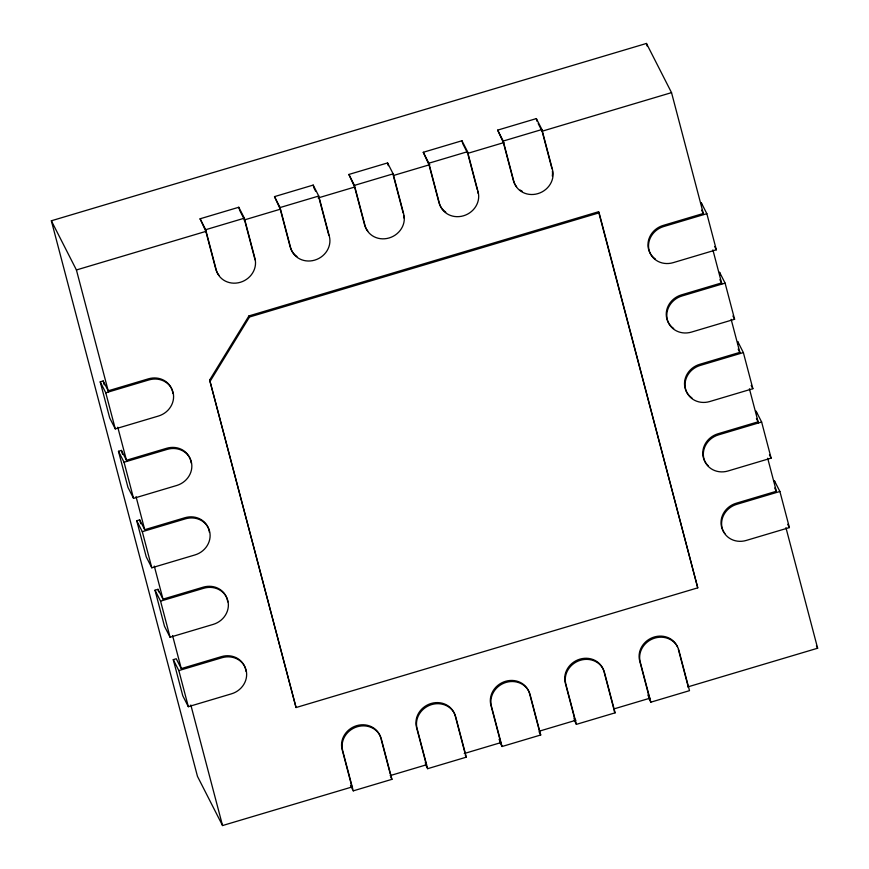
<?xml version="1.0" encoding="UTF-8"?>
<svg xmlns="http://www.w3.org/2000/svg" width="869" height="869" viewBox="0 0 869 869"><rect width="100%" height="100%" fill="white"/><g stroke="black" fill="none" stroke-linecap="round" stroke-linejoin="round"><path stroke-width="1.3" d="M209.657 380.046L248.936 315.914L598.567 211.732L599.121 212.829L697.753 587.846L296.057 707.54L209.657 380.046L296.057 707.54M210.211 381.143L249.501 317.011L599.121 212.829M352.466 786.836L222.54 825.55L197.469 776.365L51.358 220.78L646.46 43.45L671.531 92.635L703.575 214.502M200.109 218.782L238.79 207.256L244.363 218.184L254.954 258.462A20.237 18.607 -27 0 1 240.365 282.284A20.237 18.607 -27 0 1 216.272 269.998L205.681 229.709L200.109 218.782L205.855 231.404L215.718 268.901A20.237 18.607 -27 0 0 219.01 275.375M274.506 196.622L313.188 185.086L318.749 196.025L329.351 236.303A20.237 18.607 -27 0 1 314.752 260.124A20.237 18.607 -27 0 1 290.67 247.828L280.068 207.55L274.506 196.622L280.242 209.233L290.105 246.731A20.237 18.607 -27 0 0 296.992 256.54M348.893 174.452L387.574 162.927L393.146 173.854L403.737 214.132A20.237 18.607 -27 0 1 389.138 237.954A20.237 18.607 -27 0 1 365.056 225.658L354.454 185.379L348.893 174.452L354.628 187.063L364.491 224.571A20.237 18.607 -27 0 0 367.783 231.035M423.279 152.281L461.96 140.756L467.533 151.684L478.124 191.973A20.237 18.607 -27 0 1 463.535 215.784A20.237 18.607 -27 0 1 439.442 203.498L428.851 163.22L423.279 152.281L429.025 164.904L438.888 202.401A20.237 18.607 -27 0 0 445.775 212.199M497.665 130.122L536.347 118.597L541.919 129.524L552.51 169.803A20.237 18.607 -27 0 1 537.922 193.624A20.237 18.607 -27 0 1 513.829 181.328L503.238 141.05L497.665 130.122L503.412 142.733L513.275 180.231A20.237 18.607 -27 0 0 516.566 186.705M205.681 229.709L244.363 218.184M280.068 207.55L318.749 196.025M354.454 185.379L393.146 173.854M428.851 163.22L467.533 151.684M503.238 141.05L541.919 129.524M51.358 220.78L76.418 269.966L206.355 231.252M244.037 220.02L280.415 209.179M318.097 197.947L354.487 187.107M393.461 175.495L429.851 164.654M467.533 153.422L503.911 142.581M541.593 131.36L671.531 92.635M100.217 381.86L105.779 392.788L148.925 379.927A20.237 18.607 -27 0 1 173.018 392.223A20.237 18.607 -27 0 1 158.43 416.045L115.284 428.895L109.711 417.967L100.217 381.86L103.183 380.97L108.201 390.811L148.371 378.841A20.237 18.607 -27 0 1 172.909 393.538M706.845 213.687L663.699 226.537A20.237 18.607 -27 0 0 649.1 250.359A20.237 18.607 -27 0 0 673.193 262.655L716.338 249.794L706.845 213.687L701.272 202.749L701.946 205.334M118.477 451.304L124.05 462.232L167.196 449.382A20.237 18.607 -27 0 1 191.278 461.667A20.237 18.607 -27 0 1 176.689 485.489L133.544 498.35L127.971 487.411L118.477 451.304L121.454 450.414L126.461 460.255L166.631 448.285A20.237 18.607 -27 0 1 191.18 462.981M725.104 283.131L681.959 295.992A20.237 18.607 -27 0 0 667.37 319.803A20.237 18.607 -27 0 0 691.452 332.099L734.598 319.249L725.104 283.131L719.532 272.203L720.216 274.778M136.737 520.748L142.31 531.687L185.455 518.826A20.237 18.607 -27 0 1 209.548 531.122A20.237 18.607 -27 0 1 194.949 554.943L151.803 567.794L146.242 556.866L136.737 520.748L139.713 519.868L144.732 529.699L184.901 517.728A20.237 18.607 -27 0 1 209.44 532.436M743.364 352.575L700.218 365.436A20.237 18.607 -27 0 0 685.63 389.258A20.237 18.607 -27 0 0 709.723 401.543L752.869 388.693L743.364 352.575L737.803 341.647L738.476 344.233M155.008 590.203L160.569 601.131L203.715 588.27A20.237 18.607 -27 0 1 227.808 600.566A20.237 18.607 -27 0 1 213.22 624.387L170.074 637.238L164.502 626.31L155.008 590.203L157.984 589.312L162.992 599.154L203.161 587.183A20.237 18.607 -27 0 1 227.711 601.88M761.635 422.03L718.489 434.88A20.237 18.607 -27 0 0 703.901 458.702A20.237 18.607 -27 0 0 727.983 470.998L771.129 458.137L761.635 422.03L756.063 411.091L756.747 413.677M173.268 659.647L178.84 670.575L221.986 657.724A20.237 18.607 -27 0 1 246.079 670.01A20.237 18.607 -27 0 1 231.48 693.831L188.334 706.693L182.772 695.765L173.268 659.647L176.244 658.756L181.263 668.598L221.432 656.627A20.237 18.607 -27 0 1 245.97 671.324M779.895 491.474L736.749 504.335A20.237 18.607 -27 0 0 722.161 528.146A20.237 18.607 -27 0 0 746.254 540.442L789.4 527.592L779.895 491.474L774.322 480.546L775.007 483.121M390.148 775.604L426.538 764.763M464.22 753.532L500.598 742.691M539.584 731.079L575.962 720.238M613.644 709.006L650.023 698.165M687.705 686.934L817.642 648.22L785.934 527.668M353.259 790.855L391.941 779.33L381.35 739.041A20.237 18.607 -27 0 0 357.257 726.756A20.237 18.607 -27 0 0 342.668 750.577L353.259 790.855L350.479 785.391M427.646 768.685L466.327 757.16L455.736 716.882A20.237 18.607 -27 0 0 431.643 704.585A20.237 18.607 -27 0 0 417.055 728.407L427.646 768.685L425.419 764.318M502.032 746.514L540.714 734.989L530.123 694.711A20.237 18.607 -27 0 0 506.03 682.415A20.237 18.607 -27 0 0 491.441 706.236L502.032 746.514L499.805 742.148M576.419 724.355L615.111 712.83L604.509 672.552A20.237 18.607 -27 0 0 580.427 660.255A20.237 18.607 -27 0 0 565.828 684.077L576.419 724.355L574.192 719.977M650.816 702.185L689.497 690.659L678.895 650.381A20.237 18.607 -27 0 0 654.813 638.085A20.237 18.607 -27 0 0 640.214 661.906L650.816 702.185L648.589 697.818M701.641 210.2L703.303 213.481L663.134 225.451A20.237 18.607 -27 0 0 648.437 240.691A20.237 18.607 -27 0 0 655.432 259.071M714.666 246.514L716.338 249.794M719.901 279.644L721.574 282.925L681.405 294.895A20.237 18.607 -27 0 0 666.708 310.135A20.237 18.607 -27 0 0 673.692 328.515M732.936 315.968L734.598 319.249M738.161 349.099L739.834 352.369L699.664 364.339A20.237 18.607 -27 0 0 684.968 379.579A20.237 18.607 -27 0 0 691.963 397.959M751.196 385.412L752.869 388.693M756.432 418.543L758.105 421.823L717.935 433.794A20.237 18.607 -27 0 0 708.3 465.871M769.456 454.856L771.129 458.137M774.692 487.987L776.365 491.267L736.195 503.238A20.237 18.607 -27 0 0 724.887 533.533M787.727 524.311L789.4 527.592M816.415 645.819L817.642 648.22M538.193 123.561L541.539 130.111M697.753 587.846L598.567 211.732M462.688 143.537L467.707 153.378M647.85 695.037L649.523 698.318L639.66 660.809A20.237 18.607 -27 0 1 652.999 637.411A20.237 18.607 -27 0 1 677.559 646.981M613.992 710.636L615.111 712.83M313.915 187.867L315.588 191.147M574.018 718.294L575.137 720.477L565.274 682.98A20.237 18.607 -27 0 1 579.862 659.158A20.237 18.607 -27 0 1 603.955 671.455L613.818 708.952M539.052 731.709L540.714 734.989M239.529 210.037L244.537 219.868L254.4 257.376A20.237 18.607 -27 0 1 254.856 259.777M499.078 739.367L500.75 742.647L490.887 705.15A20.237 18.607 -27 0 1 505.476 681.329A20.237 18.607 -27 0 1 529.569 693.625L539.432 731.122M248.936 315.914L249.501 317.011M465.219 754.976L466.327 757.16M425.245 762.624L426.364 764.818L416.501 727.31A20.237 18.607 -27 0 1 431.089 703.488A20.237 18.607 -27 0 1 455.182 715.784L465.045 753.293M390.822 777.136L391.941 779.33M712.884 249.881L721.846 283.946M731.144 319.325L740.106 353.39M749.415 388.769L758.365 422.845M767.675 458.224L776.289 490.985M646.46 43.45L647.155 46.068M542.093 131.208L551.956 168.705M678.341 649.284L688.205 686.792M536.347 118.597L537.075 121.367M468.043 154.671L477.222 189.583M461.96 140.756L462.449 142.614M393.32 175.538L403.173 213.046M387.574 162.927L388.302 165.707M318.923 197.708L328.786 235.206M313.188 185.086L313.666 186.944M381.133 739.247L390.311 774.16M238.79 207.256L239.279 209.103M351.967 786.977L342.104 749.48A20.237 18.607 -27 0 1 356.703 725.658A20.237 18.607 -27 0 1 380.785 737.955M76.418 269.966L108.473 391.832M117.771 427.211L126.733 461.276M136.042 496.655L144.656 529.417M154.302 566.099L162.916 598.86M172.562 635.554L181.186 668.304M190.832 704.998L222.54 825.55M103.183 380.97L104.204 384.837M121.454 450.414L122.475 454.291M139.713 519.868L140.735 523.735M157.984 589.312L158.658 591.887M105.779 392.788L115.284 428.895M124.05 462.232L133.544 498.35M142.31 531.687L151.803 567.794M160.569 601.131L170.074 637.238M178.84 670.575L188.334 706.693M552.412 171.117A20.237 18.607 -27 0 1 552.304 176.059M522.291 191.31A20.237 18.607 -27 0 1 520.162 190.039M403.629 215.447A20.237 18.607 -27 0 1 403.748 217.913M477.57 190.876A20.237 18.607 -27 0 1 478.015 193.276"/></g></svg>
